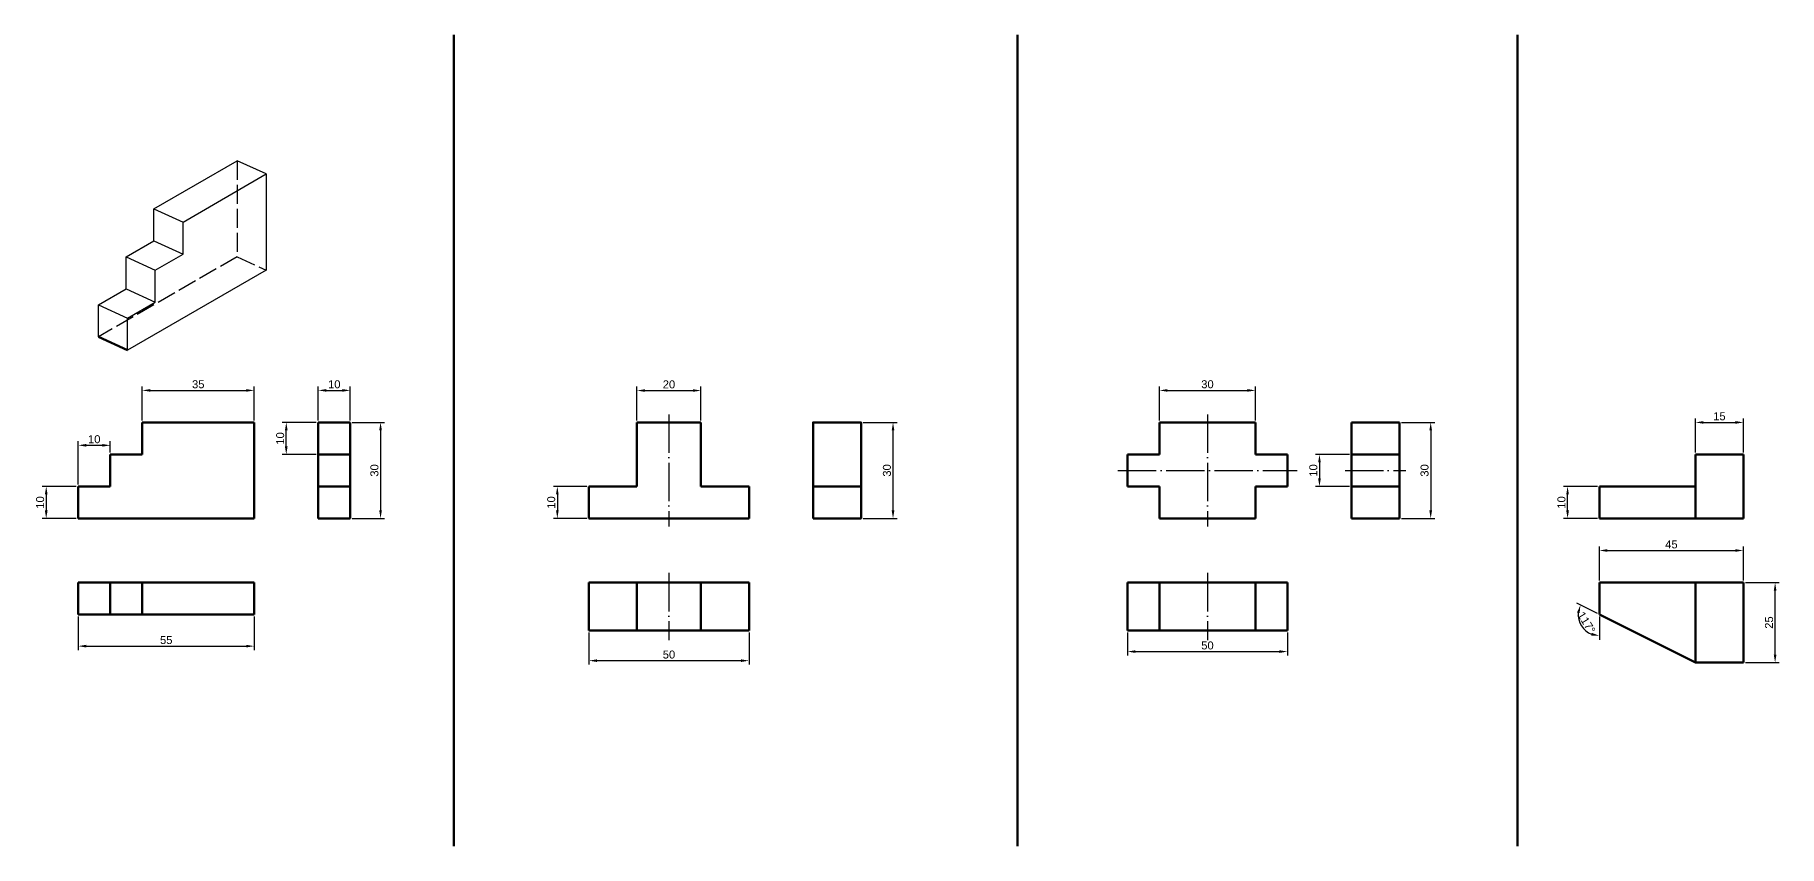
# Model space of a CAD drawing. Header units: millimetres. Extents: x 1201 to 5181, y 1355 to 2078.
# Drawn here: x 1707 to 2252, y 1618 to 1871 of the extents above; entities that cross this region are included whole.
import ezdxf

# ---------------------------------------------------------------- set-up
doc = ezdxf.new("R2010")
doc.units = ezdxf.units.MM
doc.header["$LTSCALE"] = 0.5
doc.linetypes.add('ACAD_ISO02W100', pattern=[15, 12, -3])
doc.linetypes.add('ACAD_ISO04W100', pattern=[30, 24, -3, 0, -3])
doc.layers.add('2D', color=7, linetype='Continuous')
for name, color, linetype, lineweight in [('Cota', 140, 'Continuous', 25), ('Linha de Centro', 10, 'ACAD_ISO04W100', 25), ('Não Visível', 50, 'ACAD_ISO02W100', 25), ('Visível', 7, 'Continuous', 50)]:
    doc.layers.add(name, color=color, linetype=linetype, lineweight=lineweight)
doc.styles.get("Standard").update_dxf_attribs({"font": 'arial.ttf'})
doc.dimstyles.new('ISO-25', dxfattribs={"dimtxt": 2.5, "dimasz": 2.5, "dimexe": 1.25, "dimexo": 0.625, "dimtad": 1, "dimtxsty": 'Standard', "dimcen": 2.5, "dimadec": 0, "dimazin": 0, "dimtfac": 1, "dimtmove": 0, "dimatfit": 3, "dimfxl": 1, "dimarcsym": 0})

# ---------------------------------------------------------------- blocks, each defined once
blk = doc.blocks.new('*D1')
at = {"layer": 'Cota', "color": 0, "lineweight": -2, "transparency": 16777216}
for p, q in [((1880.55, 1684.31), (1880.55, 1674.28)), ((1930.55, 1684.31), (1930.55, 1674.28)), ((1883.05, 1675.53), (1928.05, 1675.53))]:
    blk.add_line(p, q, dxfattribs=at)
at = {"layer": 'Cota', "color": 0, "transparency": 16777216}
for points in [[(1883.05, 1675.94), (1883.05, 1675.11), (1880.55, 1675.53)], [(1928.05, 1675.94), (1928.05, 1675.11), (1930.55, 1675.53)]]:
    blk.add_solid(points, dxfattribs=at)
at = {"layer": 'Defpoints', "color": 0, "transparency": 16777216}
for p in [(1880.55, 1684.93), (1930.55, 1684.93), (1930.55, 1675.53)]:
    blk.add_point(p, dxfattribs=at)
at = {"layer": 'Cota', "color": 0, "transparency": 16777216, "insert": (1905.55, 1677.43), "char_height": 2.5, "attachment_point": 5}
blk.add_mtext('50', dxfattribs=at)
blk = doc.blocks.new('*D2')
at = {"layer": 'Cota', "color": 0, "lineweight": -2, "transparency": 16777216}
for p, q in [((1966.18, 1749.93), (1976.8, 1749.93)), ((1975.55, 1722.43), (1975.55, 1747.43)), ((1966.18, 1719.93), (1976.8, 1719.93))]:
    blk.add_line(p, q, dxfattribs=at)
at = {"layer": 'Cota', "color": 0, "transparency": 16777216}
for points in [[(1975.13, 1747.43), (1975.97, 1747.43), (1975.55, 1749.93)], [(1975.13, 1722.43), (1975.97, 1722.43), (1975.55, 1719.93)]]:
    blk.add_solid(points, dxfattribs=at)
at = {"layer": 'Defpoints', "color": 0, "transparency": 16777216}
for p in [(1965.55, 1749.93), (1975.55, 1749.93), (1965.55, 1719.93)]:
    blk.add_point(p, dxfattribs=at)
at = {"layer": 'Cota', "color": 0, "transparency": 16777216, "insert": (1973.65, 1734.93), "char_height": 2.5, "attachment_point": 5, "rotation": 90}
blk.add_mtext('30', dxfattribs=at)
blk = doc.blocks.new('*D3')
at = {"layer": 'Cota', "color": 0, "lineweight": -2, "transparency": 16777216}
for p, q in [((1879.93, 1729.93), (1869.42, 1729.93)), ((1870.67, 1727.43), (1870.67, 1722.43)), ((1879.93, 1719.93), (1869.42, 1719.93))]:
    blk.add_line(p, q, dxfattribs=at)
at = {"layer": 'Cota', "color": 0, "transparency": 16777216}
for points in [[(1870.25, 1727.43), (1871.08, 1727.43), (1870.67, 1729.93)], [(1870.25, 1722.43), (1871.08, 1722.43), (1870.67, 1719.93)]]:
    blk.add_solid(points, dxfattribs=at)
at = {"layer": 'Defpoints', "color": 0, "transparency": 16777216}
for p in [(1880.55, 1729.93), (1870.67, 1719.93), (1880.55, 1719.93)]:
    blk.add_point(p, dxfattribs=at)
at = {"layer": 'Cota', "color": 0, "transparency": 16777216, "insert": (1868.77, 1724.93), "char_height": 2.5, "attachment_point": 5, "rotation": 90}
blk.add_mtext('10', dxfattribs=at)
blk = doc.blocks.new('*D4')
at = {"layer": 'Cota', "color": 0, "lineweight": -2, "transparency": 16777216}
for p, q in [((1895.55, 1750.56), (1895.55, 1761.14)), ((1915.55, 1750.56), (1915.55, 1761.14)), ((1898.05, 1759.89), (1913.05, 1759.89))]:
    blk.add_line(p, q, dxfattribs=at)
at = {"layer": 'Cota', "color": 0, "transparency": 16777216}
for points in [[(1898.05, 1760.31), (1898.05, 1759.48), (1895.55, 1759.89)], [(1913.05, 1760.31), (1913.05, 1759.48), (1915.55, 1759.89)]]:
    blk.add_solid(points, dxfattribs=at)
at = {"layer": 'Defpoints', "color": 0, "transparency": 16777216}
for p in [(1915.55, 1759.89), (1895.55, 1749.93), (1915.55, 1749.93)]:
    blk.add_point(p, dxfattribs=at)
at = {"layer": 'Cota', "color": 0, "transparency": 16777216, "insert": (1905.55, 1761.8), "char_height": 2.5, "attachment_point": 5}
blk.add_mtext('20', dxfattribs=at)
blk = doc.blocks.new('*D5')
at = {"layer": 'Cota', "color": 0, "lineweight": -2, "transparency": 16777216}
for p, q in [((2048.78, 1684.31), (2048.78, 1677.12)), ((2098.78, 1684.31), (2098.78, 1677.12)), ((2051.28, 1678.37), (2096.28, 1678.37))]:
    blk.add_line(p, q, dxfattribs=at)
at = {"layer": 'Cota', "color": 0, "transparency": 16777216}
for points in [[(2051.28, 1678.78), (2051.28, 1677.95), (2048.78, 1678.37)], [(2096.28, 1678.78), (2096.28, 1677.95), (2098.78, 1678.37)]]:
    blk.add_solid(points, dxfattribs=at)
at = {"layer": 'Defpoints', "color": 0, "transparency": 16777216}
for p in [(2048.78, 1684.93), (2098.78, 1684.93), (2098.78, 1678.37)]:
    blk.add_point(p, dxfattribs=at)
at = {"layer": 'Cota', "color": 0, "transparency": 16777216, "insert": (2073.78, 1680.27), "char_height": 2.5, "attachment_point": 5}
blk.add_mtext('50', dxfattribs=at)
blk = doc.blocks.new('*D6')
at = {"layer": 'Cota', "color": 0, "lineweight": -2, "transparency": 16777216}
for p, q in [((2134.41, 1749.93), (2144.78, 1749.93)), ((2143.53, 1747.43), (2143.53, 1722.43)), ((2134.41, 1719.93), (2144.78, 1719.93))]:
    blk.add_line(p, q, dxfattribs=at)
at = {"layer": 'Cota', "color": 0, "transparency": 16777216}
for points in [[(2143.11, 1747.43), (2143.94, 1747.43), (2143.53, 1749.93)], [(2143.11, 1722.43), (2143.94, 1722.43), (2143.53, 1719.93)]]:
    blk.add_solid(points, dxfattribs=at)
at = {"layer": 'Defpoints', "color": 0, "transparency": 16777216}
for p in [(2133.78, 1749.93), (2133.78, 1719.93), (2143.53, 1719.93)]:
    blk.add_point(p, dxfattribs=at)
at = {"layer": 'Cota', "color": 0, "transparency": 16777216, "insert": (2141.62, 1734.93), "char_height": 2.5, "attachment_point": 5, "rotation": 90}
blk.add_mtext('30', dxfattribs=at)
blk = doc.blocks.new('*D7')
at = {"layer": 'Cota', "color": 0, "lineweight": -2, "transparency": 16777216}
for p, q in [((2058.78, 1750.56), (2058.78, 1761.18)), ((2088.78, 1750.56), (2088.78, 1761.18)), ((2061.28, 1759.93), (2086.28, 1759.93))]:
    blk.add_line(p, q, dxfattribs=at)
at = {"layer": 'Cota', "color": 0, "transparency": 16777216}
for points in [[(2061.28, 1760.35), (2061.28, 1759.52), (2058.78, 1759.93)], [(2086.28, 1760.35), (2086.28, 1759.52), (2088.78, 1759.93)]]:
    blk.add_solid(points, dxfattribs=at)
at = {"layer": 'Defpoints', "color": 0, "transparency": 16777216}
for p in [(2088.78, 1759.93), (2058.78, 1749.93), (2088.78, 1749.93)]:
    blk.add_point(p, dxfattribs=at)
at = {"layer": 'Cota', "color": 0, "transparency": 16777216, "insert": (2073.78, 1761.84), "char_height": 2.5, "attachment_point": 5}
blk.add_mtext('30', dxfattribs=at)
blk = doc.blocks.new('*D8')
at = {"layer": 'Cota', "color": 0, "lineweight": -2, "transparency": 16777216}
for p, q in [((2118.16, 1739.93), (2107.53, 1739.93)), ((2108.78, 1737.43), (2108.78, 1732.43)), ((2118.16, 1729.93), (2107.53, 1729.93))]:
    blk.add_line(p, q, dxfattribs=at)
at = {"layer": 'Cota', "color": 0, "transparency": 16777216}
for points in [[(2108.37, 1737.43), (2109.2, 1737.43), (2108.78, 1739.93)], [(2108.37, 1732.43), (2109.2, 1732.43), (2108.78, 1729.93)]]:
    blk.add_solid(points, dxfattribs=at)
at = {"layer": 'Defpoints', "color": 0, "transparency": 16777216}
for p in [(2118.78, 1739.93), (2108.78, 1729.93), (2118.78, 1729.93)]:
    blk.add_point(p, dxfattribs=at)
at = {"layer": 'Cota', "color": 0, "transparency": 16777216, "insert": (2106.88, 1734.93), "char_height": 2.5, "attachment_point": 5, "rotation": 90}
blk.add_mtext('10', dxfattribs=at)
blk = doc.blocks.new('*D9')
at = {"layer": 'Cota', "color": 0, "lineweight": -2, "transparency": 16777216}
for p, q in [((2196.24, 1700.56), (2196.24, 1711.18)), ((2241.24, 1700.56), (2241.24, 1711.18)), ((2198.74, 1709.93), (2238.74, 1709.93))]:
    blk.add_line(p, q, dxfattribs=at)
at = {"layer": 'Cota', "color": 0, "transparency": 16777216}
for points in [[(2198.74, 1710.35), (2198.74, 1709.52), (2196.24, 1709.93)], [(2238.74, 1710.35), (2238.74, 1709.52), (2241.24, 1709.93)]]:
    blk.add_solid(points, dxfattribs=at)
at = {"layer": 'Defpoints', "color": 0, "transparency": 16777216}
for p in [(2241.24, 1709.93), (2196.24, 1699.93), (2241.24, 1699.93)]:
    blk.add_point(p, dxfattribs=at)
at = {"layer": 'Cota', "color": 0, "transparency": 16777216, "insert": (2218.74, 1711.83), "char_height": 2.5, "attachment_point": 5}
blk.add_mtext('45', dxfattribs=at)
blk = doc.blocks.new('*D10')
at = {"layer": 'Cota', "color": 0, "lineweight": -2, "transparency": 16777216}
for p, q in [((2226.24, 1740.56), (2226.24, 1751.18)), ((2228.74, 1749.93), (2238.74, 1749.93)), ((2241.24, 1740.56), (2241.24, 1751.18))]:
    blk.add_line(p, q, dxfattribs=at)
at = {"layer": 'Cota', "color": 0, "transparency": 16777216}
for points in [[(2228.74, 1750.35), (2228.74, 1749.52), (2226.24, 1749.93)], [(2238.74, 1750.35), (2238.74, 1749.52), (2241.24, 1749.93)]]:
    blk.add_solid(points, dxfattribs=at)
at = {"layer": 'Defpoints', "color": 0, "transparency": 16777216}
for p in [(2241.24, 1749.93), (2226.24, 1739.93), (2241.24, 1739.93)]:
    blk.add_point(p, dxfattribs=at)
at = {"layer": 'Cota', "color": 0, "transparency": 16777216, "insert": (2233.74, 1751.84), "char_height": 2.5, "attachment_point": 5}
blk.add_mtext('15', dxfattribs=at)
blk = doc.blocks.new('*D12')
at = {"layer": 'Cota', "color": 0, "lineweight": -2, "transparency": 16777216}
for p, q in [((2241.87, 1699.93), (2252.39, 1699.93)), ((2251.14, 1677.43), (2251.14, 1697.43)), ((2241.87, 1674.93), (2252.39, 1674.93))]:
    blk.add_line(p, q, dxfattribs=at)
at = {"layer": 'Cota', "color": 0, "transparency": 16777216}
for points in [[(2250.72, 1697.43), (2251.55, 1697.43), (2251.14, 1699.93)], [(2250.72, 1677.43), (2251.55, 1677.43), (2251.14, 1674.93)]]:
    blk.add_solid(points, dxfattribs=at)
at = {"layer": 'Defpoints', "color": 0, "transparency": 16777216}
for p in [(2241.24, 1699.93), (2251.14, 1699.93), (2241.24, 1674.93)]:
    blk.add_point(p, dxfattribs=at)
at = {"layer": 'Cota', "color": 0, "transparency": 16777216, "insert": (2249.24, 1687.43), "char_height": 2.5, "attachment_point": 5, "rotation": 90}
blk.add_mtext('25', dxfattribs=at)
blk = doc.blocks.new('*D13')
at = {"layer": 'Cota', "color": 0, "lineweight": -2, "transparency": 16777216}
for p, q in [((2195.68, 1690.21), (2189.2, 1693.45)), ((2196.24, 1689.31), (2196.24, 1682.06))]:
    blk.add_line(p, q, dxfattribs=at)
blk.add_arc((2196.24, 1689.93), 6.62, 175.2039, 248.231, dxfattribs=at)
at = {"layer": 'Cota', "color": 0, "transparency": 16777216}
for points in [[(2189.25, 1690.6), (2190.05, 1690.37), (2190.32, 1692.89)], [(2193.87, 1684.2), (2193.71, 1683.38), (2196.24, 1683.31)]]:
    blk.add_solid(points, dxfattribs=at)
at = {"layer": 'Defpoints', "color": 0, "transparency": 16777216}
for p in [(2196.24, 1699.93), (2196.24, 1689.93), (2196.24, 1689.93), (2189.78, 1688.52), (2226.24, 1674.93)]:
    blk.add_point(p, dxfattribs=at)
at = {"layer": 'Cota', "color": 0, "transparency": 16777216, "insert": (2192.21, 1687.44), "char_height": 2.5, "attachment_point": 5, "rotation": 301.7175}
blk.add_mtext('117°', dxfattribs=at)
blk = doc.blocks.new('*D22')
at = {"layer": 'Cota', "color": 0, "lineweight": -2, "transparency": 16777216}
for p, q in [((1720.98, 1689.31), (1720.98, 1678.81)), ((1775.98, 1689.31), (1775.98, 1678.81)), ((1723.48, 1680.06), (1773.48, 1680.06))]:
    blk.add_line(p, q, dxfattribs=at)
at = {"layer": 'Cota', "color": 0, "transparency": 16777216}
for points in [[(1723.48, 1680.48), (1723.48, 1679.65), (1720.98, 1680.06)], [(1773.48, 1680.48), (1773.48, 1679.65), (1775.98, 1680.06)]]:
    blk.add_solid(points, dxfattribs=at)
at = {"layer": 'Defpoints', "color": 0, "transparency": 16777216}
for p in [(1720.98, 1689.93), (1775.98, 1689.93), (1775.98, 1680.06)]:
    blk.add_point(p, dxfattribs=at)
at = {"layer": 'Cota', "color": 0, "transparency": 16777216, "insert": (1748.48, 1681.96), "char_height": 2.5, "attachment_point": 5}
blk.add_mtext('55', dxfattribs=at)
blk = doc.blocks.new('*D23')
at = {"layer": 'Cota', "color": 0, "lineweight": -2, "transparency": 16777216}
for p, q in [((1720.36, 1729.93), (1709.73, 1729.93)), ((1710.98, 1727.43), (1710.98, 1722.43)), ((1720.36, 1719.93), (1709.73, 1719.93))]:
    blk.add_line(p, q, dxfattribs=at)
at = {"layer": 'Cota', "color": 0, "transparency": 16777216}
for points in [[(1710.56, 1727.43), (1711.4, 1727.43), (1710.98, 1729.93)], [(1710.56, 1722.43), (1711.4, 1722.43), (1710.98, 1719.93)]]:
    blk.add_solid(points, dxfattribs=at)
at = {"layer": 'Defpoints', "color": 0, "transparency": 16777216}
for p in [(1720.98, 1729.93), (1710.98, 1719.93), (1720.98, 1719.93)]:
    blk.add_point(p, dxfattribs=at)
at = {"layer": 'Cota', "color": 0, "transparency": 16777216, "insert": (1709.08, 1724.93), "char_height": 2.5, "attachment_point": 5, "rotation": 90}
blk.add_mtext('10', dxfattribs=at)
blk = doc.blocks.new('*D24')
at = {"layer": 'Cota', "color": 0, "lineweight": -2, "transparency": 16777216}
for p, q in [((1795.98, 1750.56), (1795.98, 1761.18)), ((1805.98, 1750.56), (1805.98, 1761.18)), ((1798.48, 1759.93), (1803.48, 1759.93))]:
    blk.add_line(p, q, dxfattribs=at)
at = {"layer": 'Cota', "color": 0, "transparency": 16777216}
for points in [[(1798.48, 1760.35), (1798.48, 1759.52), (1795.98, 1759.93)], [(1803.48, 1760.35), (1803.48, 1759.52), (1805.98, 1759.93)]]:
    blk.add_solid(points, dxfattribs=at)
at = {"layer": 'Defpoints', "color": 0, "transparency": 16777216}
for p in [(1805.98, 1759.93), (1795.98, 1749.93), (1805.98, 1749.93)]:
    blk.add_point(p, dxfattribs=at)
at = {"layer": 'Cota', "color": 0, "transparency": 16777216, "insert": (1800.98, 1761.83), "char_height": 2.5, "attachment_point": 5}
blk.add_mtext('10', dxfattribs=at)
blk = doc.blocks.new('*D25')
at = {"layer": 'Cota', "color": 0, "lineweight": -2, "transparency": 16777216}
for p, q in [((2195.62, 1729.93), (2185.04, 1729.93)), ((2186.29, 1722.43), (2186.29, 1727.43)), ((2195.62, 1719.93), (2185.04, 1719.93))]:
    blk.add_line(p, q, dxfattribs=at)
at = {"layer": 'Cota', "color": 0, "transparency": 16777216}
for points in [[(2185.88, 1727.43), (2186.71, 1727.43), (2186.29, 1729.93)], [(2185.88, 1722.43), (2186.71, 1722.43), (2186.29, 1719.93)]]:
    blk.add_solid(points, dxfattribs=at)
at = {"layer": 'Defpoints', "color": 0, "transparency": 16777216}
for p in [(2186.29, 1729.93), (2196.24, 1729.93), (2196.24, 1719.93)]:
    blk.add_point(p, dxfattribs=at)
at = {"layer": 'Cota', "color": 0, "transparency": 16777216, "insert": (2184.39, 1724.93), "char_height": 2.5, "attachment_point": 5, "rotation": 90}
blk.add_mtext('10', dxfattribs=at)
blk = doc.blocks.new('*D26')
at = {"layer": 'Cota', "color": 0, "lineweight": -2, "transparency": 16777216}
for p, q in [((1740.98, 1750.56), (1740.98, 1761.18)), ((1775.98, 1750.56), (1775.98, 1761.18)), ((1743.48, 1759.93), (1773.48, 1759.93))]:
    blk.add_line(p, q, dxfattribs=at)
at = {"layer": 'Cota', "color": 0, "transparency": 16777216}
for points in [[(1743.48, 1760.35), (1743.48, 1759.52), (1740.98, 1759.93)], [(1773.48, 1760.35), (1773.48, 1759.52), (1775.98, 1759.93)]]:
    blk.add_solid(points, dxfattribs=at)
at = {"layer": 'Defpoints', "color": 0, "transparency": 16777216}
for p in [(1775.98, 1759.93), (1740.98, 1749.93), (1775.98, 1749.93)]:
    blk.add_point(p, dxfattribs=at)
at = {"layer": 'Cota', "color": 0, "transparency": 16777216, "insert": (1758.48, 1761.84), "char_height": 2.5, "attachment_point": 5}
blk.add_mtext('35', dxfattribs=at)
blk = doc.blocks.new('*D27')
at = {"layer": 'Cota', "color": 0, "lineweight": -2, "transparency": 16777216}
for p, q in [((1806.61, 1749.93), (1816.69, 1749.93)), ((1815.44, 1747.43), (1815.44, 1722.43)), ((1806.61, 1719.93), (1816.69, 1719.93))]:
    blk.add_line(p, q, dxfattribs=at)
at = {"layer": 'Cota', "color": 0, "transparency": 16777216}
for points in [[(1815.02, 1747.43), (1815.85, 1747.43), (1815.44, 1749.93)], [(1815.02, 1722.43), (1815.85, 1722.43), (1815.44, 1719.93)]]:
    blk.add_solid(points, dxfattribs=at)
at = {"layer": 'Defpoints', "color": 0, "transparency": 16777216}
for p in [(1805.98, 1749.93), (1805.98, 1719.93), (1815.44, 1719.93)]:
    blk.add_point(p, dxfattribs=at)
at = {"layer": 'Cota', "color": 0, "transparency": 16777216, "insert": (1813.53, 1734.93), "char_height": 2.5, "attachment_point": 5, "rotation": 90}
blk.add_mtext('30', dxfattribs=at)
blk = doc.blocks.new('*D28')
at = {"layer": 'Cota', "color": 0, "lineweight": -2, "transparency": 16777216}
for p, q in [((1795.36, 1749.93), (1784.73, 1749.93)), ((1785.98, 1742.43), (1785.98, 1747.43)), ((1795.36, 1739.93), (1784.73, 1739.93))]:
    blk.add_line(p, q, dxfattribs=at)
at = {"layer": 'Cota', "color": 0, "transparency": 16777216}
for points in [[(1785.56, 1747.43), (1786.4, 1747.43), (1785.98, 1749.93)], [(1785.56, 1742.43), (1786.4, 1742.43), (1785.98, 1739.93)]]:
    blk.add_solid(points, dxfattribs=at)
at = {"layer": 'Defpoints', "color": 0, "transparency": 16777216}
for p in [(1785.98, 1749.93), (1795.98, 1749.93), (1795.98, 1739.93)]:
    blk.add_point(p, dxfattribs=at)
at = {"layer": 'Cota', "color": 0, "transparency": 16777216, "insert": (1784.08, 1744.93), "char_height": 2.5, "attachment_point": 5, "rotation": 90}
blk.add_mtext('10', dxfattribs=at)
blk = doc.blocks.new('*D46')
at = {"layer": 'Cota', "color": 0, "lineweight": -2, "transparency": 16777216}
for p, q in [((1720.98, 1730.56), (1720.98, 1744.03)), ((1730.98, 1740.56), (1730.98, 1744.03)), ((1723.48, 1742.78), (1728.48, 1742.78))]:
    blk.add_line(p, q, dxfattribs=at)
at = {"layer": 'Cota', "color": 0, "transparency": 16777216}
for points in [[(1723.48, 1743.2), (1723.48, 1742.36), (1720.98, 1742.78)], [(1728.48, 1743.2), (1728.48, 1742.36), (1730.98, 1742.78)]]:
    blk.add_solid(points, dxfattribs=at)
at = {"layer": 'Defpoints', "color": 0, "transparency": 16777216}
for p in [(1730.98, 1742.78), (1730.98, 1739.93), (1720.98, 1729.93)]:
    blk.add_point(p, dxfattribs=at)
at = {"layer": 'Cota', "color": 0, "transparency": 16777216, "insert": (1725.98, 1744.68), "char_height": 2.5, "attachment_point": 5}
blk.add_mtext('10', dxfattribs=at)

msp = doc.modelspace()

# ---------------------------------------------------------------- linework, layer by layer
at = {"layer": '2D'}
for p, q in [((1744.625, 1816.658), (1770.605, 1831.658)), ((1779.71, 1827.523), (1770.605, 1831.658)), ((1753.73, 1812.523), (1779.71, 1827.523)), ((1779.71, 1827.523), (1779.71, 1797.523)), ((1744.625, 1806.658), (1744.625, 1816.658)), ((1744.625, 1816.658), (1753.73, 1812.523)), ((1753.73, 1802.523), (1753.73, 1812.523)), ((1735.964, 1801.658), (1744.625, 1806.658)), ((1744.625, 1806.658), (1753.73, 1802.523)), ((1735.964, 1791.658), (1735.964, 1801.658)), ((1735.964, 1801.658), (1745.069, 1797.523)), ((1745.069, 1797.523), (1753.73, 1802.523)), ((1779.71, 1797.523), (1736.409, 1772.523)), ((1745.069, 1787.523), (1745.069, 1797.523)), ((1727.304, 1786.658), (1735.964, 1791.658)), ((1735.964, 1791.658), (1745.069, 1787.523)), ((1736.409, 1782.523), (1745.069, 1787.523)), ((1727.304, 1776.658), (1727.304, 1786.658)), ((1727.304, 1786.658), (1736.409, 1782.523)), ((1736.409, 1772.523), (1736.409, 1782.523))]:
    msp.add_line(p, q, dxfattribs=at)
at = {"layer": 'Linha de Centro'}
for p, q in [((1905.551, 1752.434), (1905.551, 1717.434)), ((2073.785, 1752.434), (2073.785, 1717.434)), ((2045.785, 1734.934), (2101.785, 1734.934)), ((2116.785, 1734.934), (2135.785, 1734.934)), ((1905.551, 1702.934), (1905.551, 1681.934)), ((2073.785, 1702.934), (2073.785, 1681.934))]:
    msp.add_line(p, q, dxfattribs=at)
at = {"layer": 'Não Visível', "linetype": 'ACAD_ISO02W100'}
for p, q in [((1770.605, 1831.658), (1770.605, 1801.658)), ((1770.605, 1801.658), (1727.304, 1776.658)), ((1770.605, 1801.658), (1779.71, 1797.523))]:
    msp.add_line(p, q, dxfattribs=at)
at = {"layer": 'Visível'}
for p, q in [((1838.377, 1870.961), (1838.377, 1617.614)), ((2014.467, 1870.961), (2014.467, 1617.614)), ((2170.702, 1870.961), (2170.702, 1617.614)), ((1727.304, 1776.658), (1736.409, 1772.523)), ((1775.981, 1749.934), (1740.981, 1749.934)), ((1740.981, 1749.934), (1740.981, 1739.934)), ((1775.981, 1719.934), (1775.981, 1749.934)), ((1805.981, 1749.934), (1795.981, 1749.934)), ((1795.981, 1749.934), (1795.981, 1719.934)), ((1805.981, 1729.934), (1805.981, 1749.934)), ((1915.551, 1749.934), (1895.551, 1749.934)), ((1895.551, 1749.934), (1895.551, 1729.934)), ((1915.551, 1729.934), (1915.551, 1749.934)), ((2088.785, 1749.934), (2058.785, 1749.934)), ((2058.785, 1749.934), (2058.785, 1739.934)), ((2088.785, 1739.934), (2088.785, 1749.934)), ((2118.785, 1739.934), (2118.785, 1749.934)), ((2118.785, 1749.934), (2133.785, 1749.934)), ((2133.785, 1749.934), (2133.785, 1719.934)), ((1740.981, 1739.934), (1730.981, 1739.934)), ((1730.981, 1739.934), (1730.981, 1729.934)), ((1795.981, 1739.934), (1805.981, 1739.934)), ((2058.785, 1739.934), (2048.785, 1739.934)), ((2048.785, 1739.934), (2048.785, 1729.934)), ((2098.785, 1739.934), (2088.785, 1739.934)), ((2098.785, 1729.934), (2098.785, 1739.934)), ((2118.785, 1729.934), (2118.785, 1739.934)), ((2118.785, 1739.934), (2133.785, 1739.934)), ((2241.243, 1739.934), (2226.243, 1739.934)), ((2226.243, 1739.934), (2226.243, 1729.934)), ((2241.243, 1719.934), (2241.243, 1739.934)), ((1720.981, 1719.934), (1720.981, 1729.934)), ((1730.981, 1729.934), (1720.981, 1729.934)), ((1795.981, 1729.934), (1805.981, 1729.934)), ((1805.981, 1719.934), (1805.981, 1729.934)), ((1895.551, 1729.934), (1880.551, 1729.934)), ((1880.551, 1729.934), (1880.551, 1719.934)), ((1930.551, 1729.934), (1915.551, 1729.934)), ((1930.551, 1719.934), (1930.551, 1729.934)), ((1950.551, 1719.934), (1950.551, 1729.934)), ((1950.551, 1719.934), (1950.551, 1729.934)), ((1950.551, 1729.934), (1965.551, 1729.934)), ((2048.785, 1729.934), (2058.785, 1729.934)), ((2058.785, 1729.934), (2058.785, 1719.934)), ((2088.785, 1719.934), (2088.785, 1729.934)), ((2088.785, 1729.934), (2098.785, 1729.934)), ((2118.785, 1719.934), (2118.785, 1729.934)), ((2118.785, 1729.934), (2133.785, 1729.934)), ((2226.243, 1729.934), (2196.243, 1729.934)), ((2196.243, 1729.934), (2196.243, 1719.934)), ((2226.243, 1729.934), (2226.243, 1719.934)), ((1720.981, 1719.934), (1775.981, 1719.934)), ((1795.981, 1719.934), (1805.981, 1719.934)), ((1880.551, 1719.934), (1930.551, 1719.934)), ((2058.785, 1719.934), (2088.785, 1719.934)), ((2133.785, 1719.934), (2118.785, 1719.934)), ((2196.243, 1719.934), (2241.243, 1719.934)), ((1775.981, 1699.934), (1720.981, 1699.934)), ((1720.981, 1699.934), (1720.981, 1689.934)), ((1730.981, 1699.934), (1730.981, 1689.934)), ((1740.981, 1699.934), (1740.981, 1689.934)), ((1775.981, 1699.934), (1775.981, 1689.934)), ((1880.551, 1699.934), (1930.551, 1699.934)), ((1880.551, 1699.934), (1880.551, 1684.934)), ((1895.551, 1699.934), (1895.551, 1684.934)), ((1915.551, 1699.934), (1915.551, 1684.934)), ((1930.551, 1684.934), (1930.551, 1699.934)), ((2058.785, 1699.934), (2048.785, 1699.934)), ((2048.785, 1699.934), (2048.785, 1684.934)), ((2058.785, 1699.934), (2088.785, 1699.934)), ((2058.785, 1699.934), (2058.785, 1684.934)), ((2098.785, 1699.934), (2088.785, 1699.934)), ((2088.785, 1699.934), (2088.785, 1684.934)), ((2098.785, 1684.934), (2098.785, 1699.934)), ((2196.243, 1699.934), (2241.243, 1699.934)), ((2196.243, 1699.934), (2196.243, 1689.934)), ((2226.243, 1674.934), (2226.243, 1699.934)), ((2241.243, 1699.934), (2241.243, 1674.934)), ((1720.981, 1689.934), (1775.981, 1689.934)), ((2226.243, 1674.934), (2196.243, 1689.934)), ((1880.551, 1684.934), (1930.551, 1684.934)), ((2048.785, 1684.934), (2098.785, 1684.934)), ((2241.243, 1674.934), (2226.243, 1674.934))]:
    msp.add_line(p, q, dxfattribs=at)
msp.add_lwpolyline([(1950.551, 1729.934), (1950.551, 1749.934), (1965.551, 1749.934), (1965.551, 1719.934), (1950.551, 1719.934)], dxfattribs=at)

# ---------------------------------------------------------------- dimensions: what is measured, and where the dimension line sits
at = {"layer": 'Cota'}
for base, p1, p2, picture, middle in [((1775.981, 1759.934), (1740.981, 1749.934), (1775.981, 1749.934), '*D26', (1758.481, 1761.836)), ((1805.981, 1759.932), (1795.981, 1749.934), (1805.981, 1749.934), '*D24', (1800.981, 1761.834)), ((1915.551, 1759.894), (1895.551, 1749.934), (1915.551, 1749.934), '*D4', (1905.551, 1761.796)), ((2088.785, 1759.934), (2058.785, 1749.934), (2088.785, 1749.934), '*D7', (2073.785, 1761.836)), ((2241.243, 1749.934), (2226.243, 1739.934), (2241.243, 1739.934), '*D10', (2233.743, 1751.835)), ((1730.981, 1742.781), (1720.981, 1729.934), (1730.981, 1739.934), '*D46', (1725.981, 1744.682)), ((2241.243, 1709.934), (2196.243, 1699.934), (2241.243, 1699.934), '*D9', (2218.743, 1711.83)), ((1775.981, 1680.063), (1720.981, 1689.934), (1775.981, 1689.934), '*D22', (1748.481, 1681.959)), ((1930.551, 1675.528), (1880.551, 1684.934), (1930.551, 1684.934), '*D1', (1905.551, 1677.429)), ((2098.785, 1678.367), (2048.785, 1684.934), (2098.785, 1684.934), '*D5', (2073.785, 1680.268))]:
    dim = msp.add_linear_dim(base=base, p1=p1, p2=p2, dimstyle='ISO-25', dxfattribs=at)
    dim.commit()
    dim.dimension.update_dxf_attribs({"geometry": picture, "text_midpoint": middle})
for base, p1, p2, picture, middle in [((1785.981, 1749.934), (1795.981, 1739.934), (1795.981, 1749.934), '*D28', (1784.08, 1744.934)), ((1815.436, 1719.934), (1805.981, 1749.934), (1805.981, 1719.934), '*D27', (1813.534, 1734.934)), ((1975.551, 1749.934), (1965.551, 1719.934), (1965.551, 1749.934), '*D2', (1973.648, 1734.934)), ((2143.527, 1719.934), (2133.785, 1749.934), (2133.785, 1719.934), '*D6', (2141.624, 1734.934)), ((2108.785, 1729.934), (2118.785, 1739.934), (2118.785, 1729.934), '*D8', (2106.884, 1734.934)), ((1710.981, 1719.934), (1720.981, 1729.934), (1720.981, 1719.934), '*D23', (1709.08, 1724.934)), ((1870.667, 1719.934), (1880.551, 1729.934), (1880.551, 1719.934), '*D3', (1868.766, 1724.934)), ((2186.294, 1729.934), (2196.243, 1719.934), (2196.243, 1729.934), '*D25', (2184.392, 1724.934)), ((2251.138, 1699.934), (2241.243, 1674.934), (2241.243, 1699.934), '*D12', (2249.237, 1687.434))]:
    dim = msp.add_linear_dim(base=base, p1=p1, p2=p2, angle=90, dimstyle='ISO-25', dxfattribs=at)
    dim.commit()
    dim.dimension.update_dxf_attribs({"geometry": picture, "text_midpoint": middle})
dim = msp.add_angular_dim_2l(base=(2189.775, 1688.525), line1=((2226.243, 1674.934), (2196.243, 1689.934)), line2=((2196.243, 1699.934), (2196.243, 1689.934)), dimstyle='ISO-25', dxfattribs=at)
dim.commit()
dim.dimension.update_dxf_attribs({"geometry": '*D13', "text_midpoint": (2192.211, 1687.442)})

doc.saveas('drawing.dxf')
